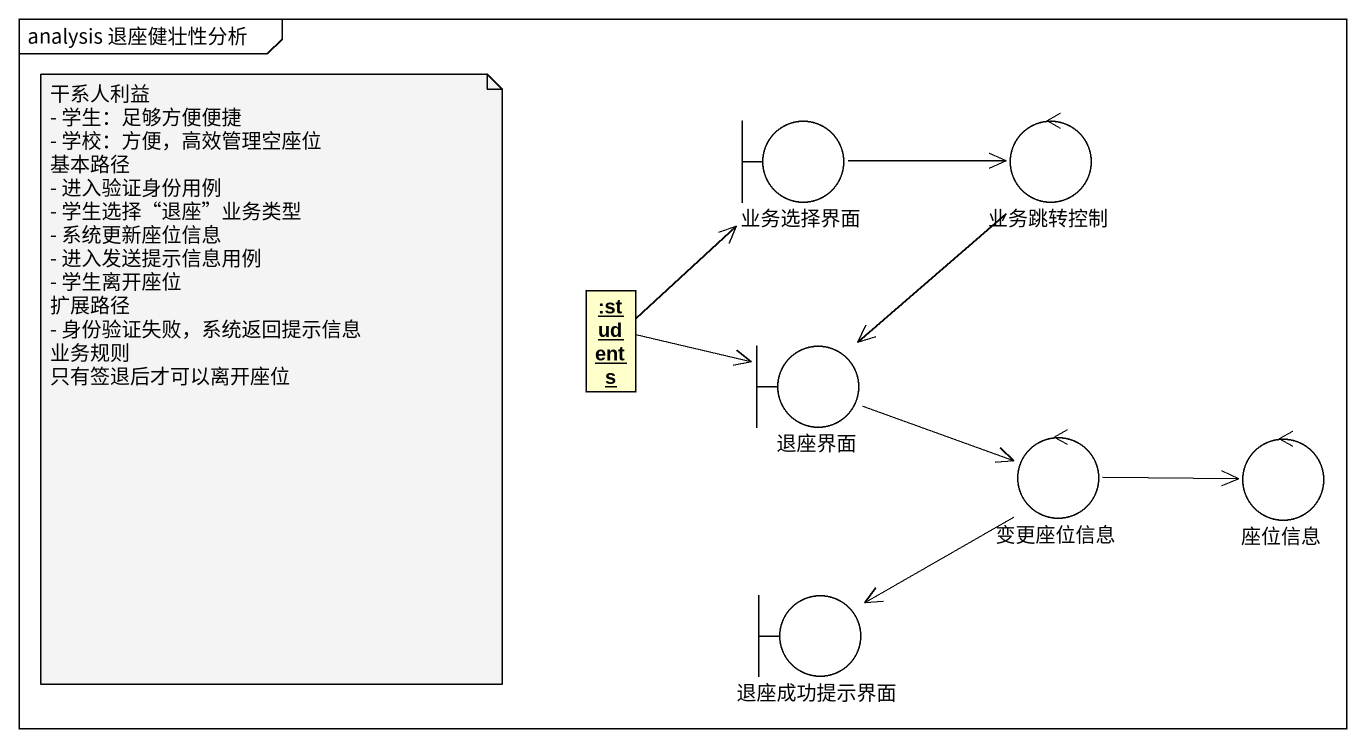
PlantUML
@startuml
mainframe analysis 退座健壮性分析
allowmixing
hide circle
hide empty members
boundary 业务选择界面
control 业务跳转控制
object ":students" as students
boundary 退座界面
control 变更座位信息
control 座位信息
boundary 退座成功提示界面
业务选择界面 -right-> 业务跳转控制
业务跳转控制 --> 退座界面
students -up-> 业务选择界面
students -right-> 退座界面
退座界面 -right-> 变更座位信息
变更座位信息 -right-> 座位信息
变更座位信息 --> 退座成功提示界面
note as N1
  干系人利益
  - 学生：足够方便便捷
  - 学校：方便，高效管理空座位
  基本路径
  - 进入验证身份用例
  - 学生选择“退座”业务类型
  - 系统更新座位信息
  - 进入发送提示信息用例
  - 学生离开座位
  扩展路径
  - 身份验证失败，系统返回提示信息
  业务规则
  只有签退后才可以离开座位
end note
@enduml
